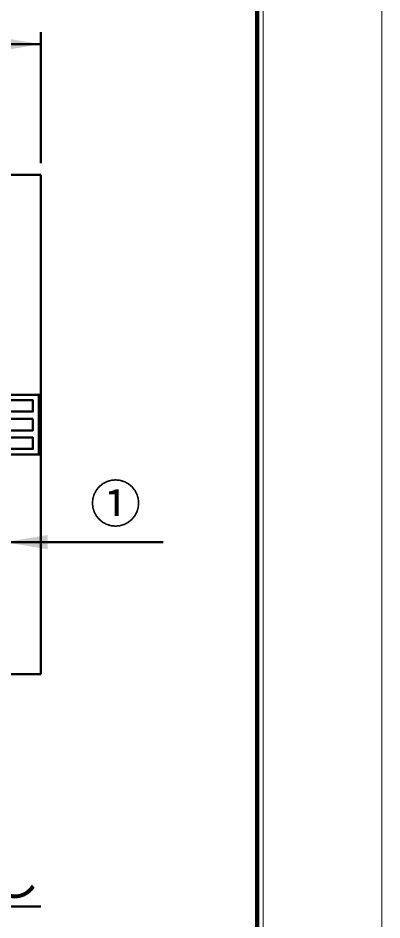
# Model space of a CAD drawing. Units: millimetres, scale not verified. Extents: x -2102 to 2102, y -1485 to 1485.
# Drawn here: x 1796 to 2102, y 288 to 1046 of the extents above; entities that cross this region are included whole.
import ezdxf
from ezdxf.enums import TextEntityAlignment as Align

# ---------------------------------------------------------------- set-up
doc = ezdxf.new("R2010")
doc.units = ezdxf.units.MM
doc.header["$LTSCALE"] = 5
doc.layers.add('0-0_V-nasSTD', color=7, linetype='Continuous', lineweight=35)
doc.layers.add('0-1_0', color=7, linetype='Continuous', lineweight=50)
doc.styles.add('ＭＳ ゴシック', font='')
doc.styles.get('ＭＳ ゴシック').set_extended_font_data('MS Gothic')

msp = doc.modelspace()

# ---------------------------------------------------------------- linework, layer by layer
at = {"layer": '0-0_V-nasSTD', "lineweight": 50}
msp.add_line((815.314, 605.493), (1918.314, 605.493), dxfattribs=at)
at = {"layer": '0-0_V-nasSTD', "lineweight": 18}
for points in [[(-2102.5, -1485), (-2102.5, 1485), (2102.5, 1485), (2102.5, -1485)], [(-2002.5, -1385), (-2002.5, 1385), (2002.5, 1385), (2002.5, -1385)]]:
    msp.add_lwpolyline(points, close=True, dxfattribs=at)
at = {"layer": '0-0_V-nasSTD', "lineweight": 100}
msp.add_lwpolyline([(1997.5, -1380), (1997.5, 1380), (-1997.5, 1380)], dxfattribs=at)
at = {"layer": '0-0_V-nasSTD'}
for points in [[(1779.314, 1018.351), (1779.314, 1030.351), (1815.314, 1024.351)], [(1785.314, 605.493), (1821.314, 599.493), (1821.314, 611.493)]]:
    msp.add_solid(points, dxfattribs=at)
at = {"layer": '0-1_0'}
for p, q in [((1815.314, 924.351), (1815.314, 1034.351)), ((-184.686, 1024.351), (1815.314, 1024.351)), ((1815.314, 914.351), (-184.686, 914.351)), ((1815.314, 914.351), (1815.314, 494.351)), ((1813.814, 729.351), (-183.186, 729.351)), ((1813.814, 729.351), (1813.814, 679.351)), ((1813.814, 729.351), (1815.314, 729.351)), ((-183.186, 679.351), (1813.814, 679.351)), ((1815.314, 679.351), (1813.814, 679.351)), ((-184.686, 494.351), (1815.314, 494.351)), ((1532.106, 299.053), (1815.314, 299.053))]:
    msp.add_line(p, q, dxfattribs=at)
for points in [[(1664.814, 724.851), (1664.814, 715.251), (1808.814, 715.251), (1808.814, 724.851)], [(1808.814, 709.251), (1808.814, 699.451), (1664.814, 699.451), (1664.814, 709.251)], [(1664.814, 693.451), (1664.814, 683.851), (1808.814, 683.851), (1808.814, 693.451)]]:
    msp.add_lwpolyline(points, close=True, dxfattribs=at)

# ---------------------------------------------------------------- texts
at = {"layer": '0-0_V-nasSTD', "style": 'ＭＳ ゴシック'}
for s, height, p in [('①', 31.67, (1856.714, 612.493)), ('パッキン溝無し', 29.56, (1532.106, 299.053))]:
    msp.add_text(s, height=height, dxfattribs=at).set_placement(p, align=Align.BOTTOM_LEFT)

doc.saveas('drawing.dxf')
